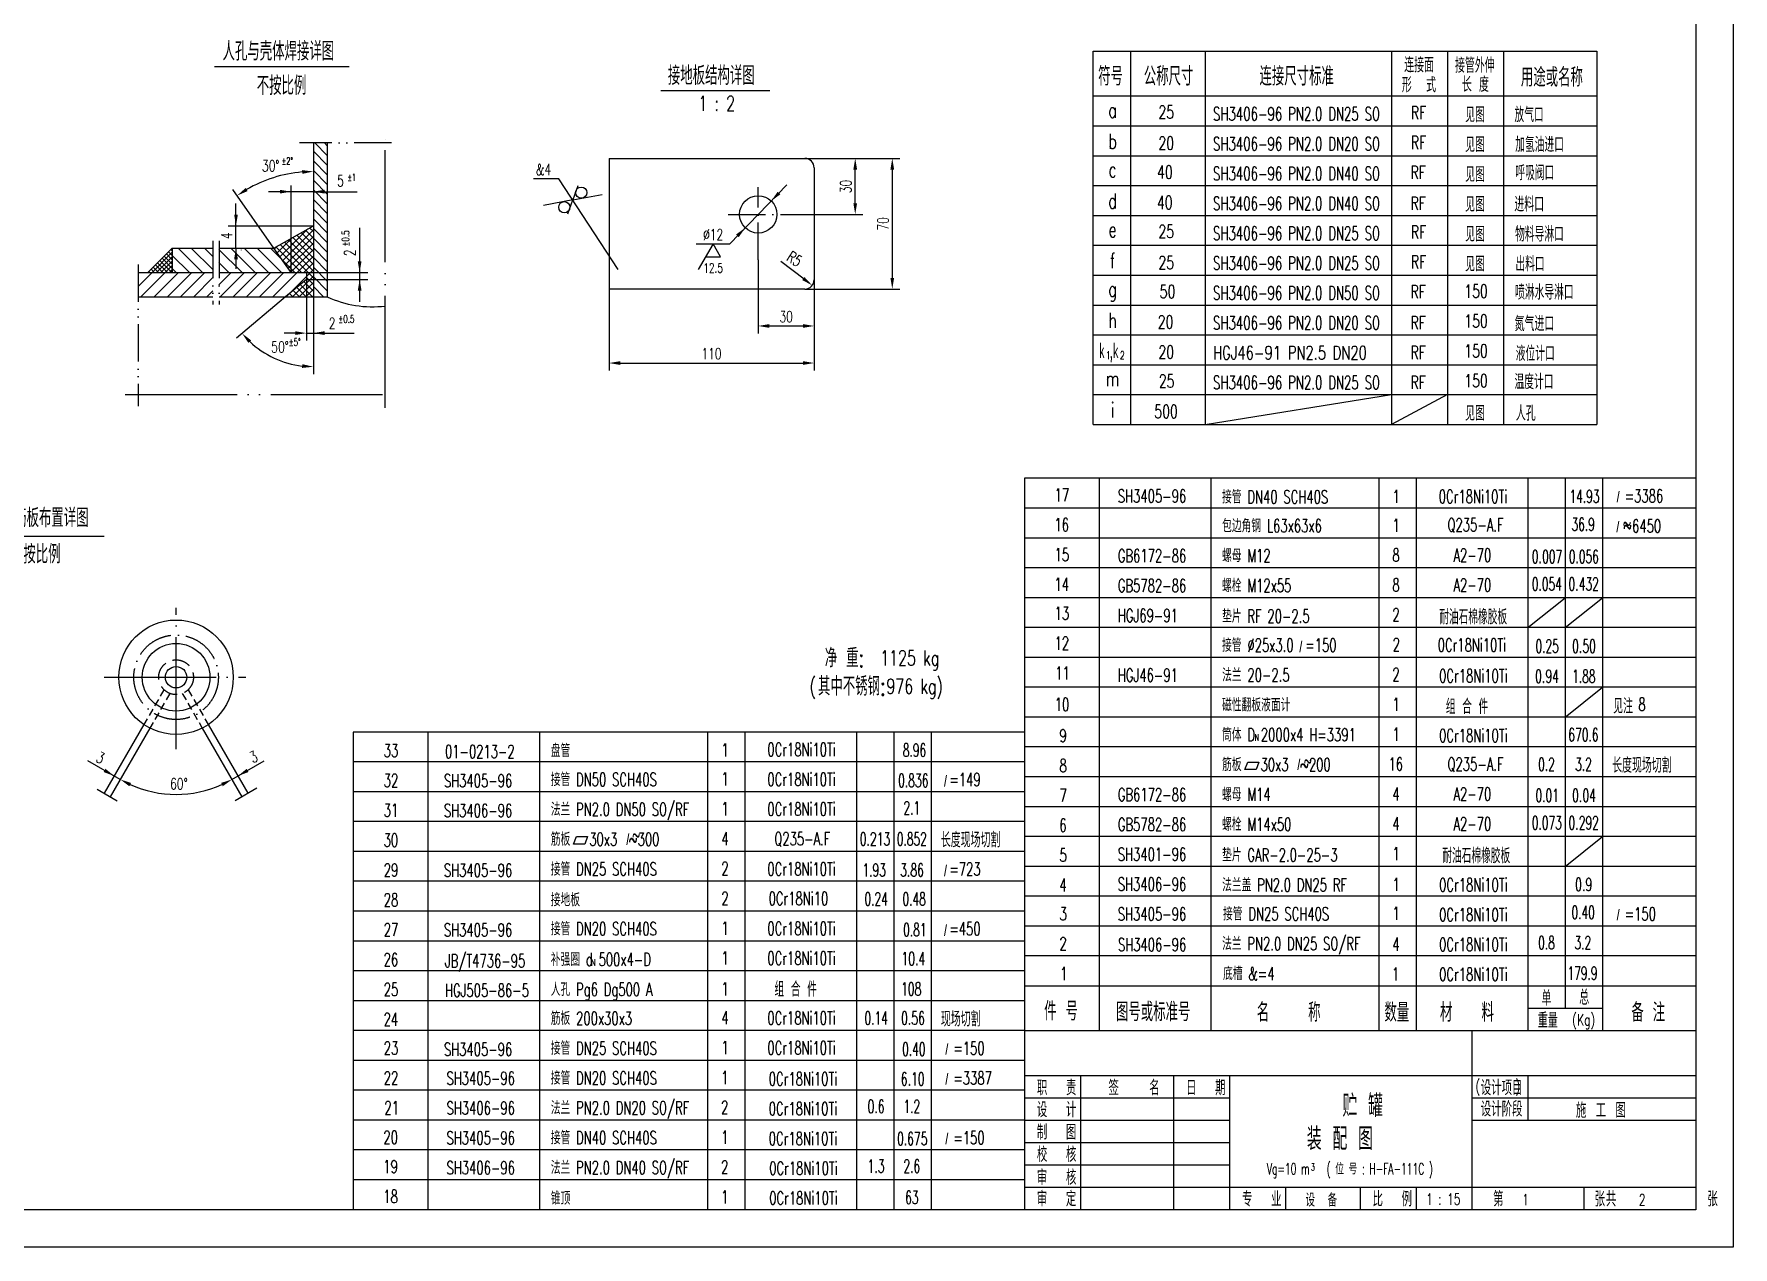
# Model space of a CAD drawing. Extents: x 5198 to 17798, y -4468 to 4442.
# Drawn here: x 10964 to 17798, y -4468 to 408 of the extents above; entities that cross this region are included whole.
import ezdxf
from ezdxf.enums import TextEntityAlignment as Align

# ---------------------------------------------------------------- set-up
doc = ezdxf.new("R2010")
doc.units = 0
doc.header["$LTSCALE"] = 15
doc.header["$MEASUREMENT"] = 0
for name, pattern in [('DASHDOT-M', [36, 30, -3, 0, -3]), ('DASHDOT-S', [14, 10, -2, 0, -2]), ('DIVIDE-M', [39, 30, -3, 0, -3, 0, -3]), ('DIVIDE-S', [16, 10, -2, 0, -2, 0, -2]), ('HIDDEN-M', [7, 5, -2]), ('HIDDEN-S', [3, 2, -1])]:
    doc.linetypes.add(name, pattern=pattern)
doc.layers.get('0').update_dxf_attribs({"linetype": 'CONTINUOUS'})
for name, color, linetype in [('CDR_DIM', 7, 'CONTINUOUS'), ('CDR_DWG1', 4, 'CONTINUOUS'), ('CDR_DWG3', 1, 'DASHDOT-M'), ('CDR_DWG4', 3, 'DIVIDE-M'), ('CDR_DWG5', 6, 'HIDDEN-M'), ('CDR_TEXT', 7, 'CONTINUOUS')]:
    doc.layers.add(name, color=color, linetype=linetype)
doc.styles.add('HZ', font='romans', dxfattribs={"width": 0.7, "height": 45, "bigfont": 'HZ'})
doc.styles.add('HZTXT', font='txt', dxfattribs={"width": 0.7, "height": 4, "bigfont": 'HZTXT'})
doc.styles.add('ITALICC', font='italicc')

# ---------------------------------------------------------------- blocks, each defined once
blk = doc.blocks.new('*X6')
at = {"color": 0}
for p, q in [((13676.4, -929.4), (13620.4, -873.4)), ((13676.4, -890.5), (13625.7, -839.8)), ((13676.4, -851.6), (13664.6, -839.8)), ((13676.4, -968.3), (13620.4, -912.3)), ((13676.4, -1007.2), (13620.4, -951.2)), ((13676.4, -1046.1), (13620.4, -990.1)), ((13676.4, -1085), (13620.4, -1029)), ((13676.4, -1123.9), (13620.4, -1067.9)), ((13676.4, -1162.8), (13620.4, -1106.8)), ((13676.4, -1201.7), (13620.4, -1145.7)), ((13676.4, -1240.6), (13620.4, -1184.6)), ((13676.4, -1279.4), (13620.4, -1223.4)), ((13676.4, -1318.3), (13620.4, -1262.3)), ((13676.4, -1357.2), (13620.4, -1301.2)), ((13676.4, -1396.1), (13620.4, -1340.1)), ((13676.4, -1435), (13620.4, -1379)), ((13661.5, -1459), (13620.4, -1417.9)), ((13622.6, -1459), (13620.4, -1456.8))]:
    blk.add_line(p, q, dxfattribs=at)
blk = doc.blocks.new('*X7')
at = {"color": 0}
for p, q in [((13121.6, -1361), (13052.9, -1292.4)), ((13174.6, -1361), (13076.6, -1263)), ((13216.3, -1349.7), (13129.6, -1263)), ((13216.3, -1296.6), (13182.7, -1263)), ((13333.7, -1361), (13240.8, -1268.1)), ((13386.7, -1361), (13288.7, -1263)), ((13439.8, -1361), (13341.8, -1263)), ((13492.8, -1361), (13394.8, -1263)), ((13494.9, -1310.1), (13447.8, -1263)), ((13068.5, -1361), (13052.9, -1345.4)), ((13280.7, -1361), (13240.8, -1321.2))]:
    blk.add_line(p, q, dxfattribs=at)
blk = doc.blocks.new('*X8')
at = {"color": 0}
for p, q in [((12916, -1417), (12972, -1361)), ((12916, -1363.9), (12918.9, -1361)), ((12927, -1459), (13025, -1361)), ((12980, -1459), (13078, -1361)), ((13033.1, -1459), (13131.1, -1361)), ((13086.1, -1459), (13184.1, -1361)), ((13240.8, -1410.3), (13290.2, -1361)), ((13245.2, -1459), (13343.2, -1361)), ((13298.2, -1459), (13396.2, -1361)), ((13351.3, -1459), (13449.3, -1361)), ((13404.3, -1459), (13502.3, -1361)), ((13457.3, -1459), (13555.3, -1361)), ((13139.1, -1459), (13216.3, -1381.8)), ((13192.2, -1459), (13216.3, -1434.9)), ((13517.5, -1451.9), (13592.4, -1377))]:
    blk.add_line(p, q, dxfattribs=at)
blk = doc.blocks.new('*X9')
at = {"color": 0}
for p, q in [((13475.2, -1282), (13536.5, -1220.8)), ((13486.2, -1297.6), (13597.7, -1186)), ((13497.1, -1313.2), (13620.4, -1189.9)), ((13508, -1328.8), (13620.4, -1216.4)), ((13620.4, -1329.5), (13520.6, -1229.7)), ((13620.4, -1303), (13537.6, -1220.1)), ((13620.4, -1276.5), (13554.5, -1210.5)), ((13620.4, -1250), (13571.4, -1201)), ((13620.4, -1223.4), (13588.3, -1191.4)), ((13620.4, -1196.9), (13605.3, -1181.8)), ((13464.3, -1266.4), (13475.2, -1255.5)), ((13572.4, -1361), (13469.9, -1258.5)), ((13620.4, -1382.5), (13486.8, -1248.9)), ((13620.4, -1356), (13503.7, -1239.3)), ((13518.9, -1344.4), (13620.4, -1242.9)), ((13529.8, -1360), (13620.4, -1269.4)), ((13555.3, -1361), (13620.4, -1295.9)), ((13545.8, -1361), (13494.9, -1310.1)), ((13581.8, -1361), (13620.4, -1322.4)), ((13592.4, -1377), (13620.4, -1349)), ((13536.9, -1459), (13620.4, -1375.5)), ((13564.3, -1459), (13539.1, -1433.8)), ((13590.8, -1459), (13553.5, -1421.7)), ((13563.4, -1459), (13620.4, -1402)), ((13617.3, -1459), (13567.9, -1409.6)), ((13620.4, -1435.6), (13582.3, -1397.5)), ((13589.9, -1459), (13620.4, -1428.5)), ((13620.4, -1409.1), (13592.4, -1381.1)), ((13511.3, -1459), (13510.2, -1458)), ((13510.4, -1459), (13517.5, -1451.9)), ((13537.8, -1459), (13524.6, -1445.9)), ((13616.4, -1459), (13620.4, -1455))]:
    blk.add_line(p, q, dxfattribs=at)
blk = doc.blocks.new('*X10')
at = {"color": 0}
for p, q in [((12972, -1361), (13052.9, -1280)), ((12989.6, -1361), (13052.9, -1297.7)), ((13052.9, -1327.7), (13020.6, -1295.4)), ((13052.9, -1310), (13029.4, -1286.5)), ((13052.9, -1292.4), (13038.3, -1277.7)), ((13052.9, -1274.7), (13047.1, -1268.8)), ((12962.5, -1361), (12958.7, -1357.2)), ((12980.2, -1361), (12967.5, -1348.4)), ((12997.8, -1361), (12976.4, -1339.6)), ((13015.5, -1361), (12985.2, -1330.7)), ((13033.2, -1361), (12994.1, -1321.9)), ((13050.9, -1361), (13002.9, -1313)), ((13007.3, -1361), (13052.9, -1315.4)), ((13052.9, -1345.4), (13011.7, -1304.2)), ((13025, -1361), (13052.9, -1333.1)), ((13042.7, -1361), (13052.9, -1350.7))]:
    blk.add_line(p, q, dxfattribs=at)

msp = doc.modelspace()

# ---------------------------------------------------------------- linework, layer by layer
for p, q in [((11690, 276.6), (12231.7, 276.6)), ((16649.5, -1041.7), (16424.5, -1161.7)), ((17647.9, -1378.2), (14947.9, -1378.2)), ((17647.9, -1498.2), (14947.9, -1498.2)), ((17647.9, -1618.2), (14947.9, -1618.2)), ((17647.9, -1738.2), (14947.9, -1738.2)), ((17647.9, -1858.2), (14947.9, -1858.2)), ((17647.9, -1978.2), (14947.9, -1978.2)), ((17647.9, -2098.2), (14947.9, -2098.2)), ((17647.9, -2218.2), (14947.9, -2218.2)), ((17647.9, -2338.2), (14947.9, -2338.2)), ((14947.9, -2398.2), (12247.9, -2398.2)), ((17647.9, -2458.2), (14947.9, -2458.2)), ((14947.9, -2518.2), (12247.9, -2518.2)), ((17647.9, -2578.2), (14947.9, -2578.2)), ((14947.9, -2638.2), (12247.9, -2638.2)), ((17647.9, -2698.2), (14947.9, -2698.2)), ((14947.9, -2758.2), (12247.9, -2758.2)), ((17647.9, -2818.2), (14947.9, -2818.2)), ((14947.9, -2878.2), (12247.9, -2878.2)), ((17647.9, -2938.2), (14947.9, -2938.2)), ((14947.9, -2998.2), (12247.9, -2998.2)), ((17647.9, -3058.2), (14947.9, -3058.2)), ((14947.9, -3118.2), (12247.9, -3118.2)), ((17647.9, -3178.2), (14947.9, -3178.2)), ((14947.9, -3238.2), (12247.9, -3238.2)), ((17647.9, -3298.2), (14947.9, -3298.2)), ((14947.9, -3358.2), (12247.9, -3358.2)), ((14947.9, -3478.2), (12247.9, -3478.2)), ((14947.9, -3598.2), (12247.9, -3598.2)), ((14947.9, -3718.2), (12247.9, -3718.2)), ((14947.9, -3838.2), (12247.9, -3838.2)), ((14947.9, -3868.2), (15772.9, -3868.2)), ((16747.9, -3868.2), (17647.9, -3868.2)), ((14947.9, -3958.2), (12247.9, -3958.2)), ((14947.9, -3958.2), (15772.9, -3958.2)), ((14947.9, -4078.2), (12247.9, -4078.2)), ((14947.9, -4048.2), (15772.9, -4048.2)), ((14947.9, -4138.2), (15772.9, -4138.2)), ((14947.9, -4198.2), (12247.9, -4198.2)), ((14947.9, -4228.2), (15772.9, -4228.2))]:
    msp.add_line(p, q)
at = {"color": 4, "linetype": 'Continuous'}
for p, q in [((15674.5, 338.3), (15674.5, -1161.7)), ((16424.5, 338.3), (16424.5, -1161.7)), ((16649.5, 338.3), (16649.5, -1161.7)), ((17249.5, 338.3), (17249.5, -1161.7)), ((11406.5, -2368), (11246.8, -2644.5)), ((11430.5, -2382.3), (11271.1, -2658.5)), ((11641.3, -2382.3), (11800.8, -2658.5)), ((11665.4, -2368), (11825, -2644.5)), ((14947.9, -3598.2), (17647.9, -3598.2))]:
    msp.add_line(p, q, dxfattribs=at)
at = {"color": 3, "linetype": 'DIVIDE-M'}
for p, q in [((12376.8, -1094.8), (12376.8, 5)), ((11331.1, -1041.7), (12402.1, -1041.7)), ((11218.2, -2628), (11299, -2674.6)), ((11860.6, -2623.9), (11772.9, -2674.6))]:
    msp.add_line(p, q, dxfattribs=at)
at = {"color": 7, "linetype": 'Continuous'}
for p, q in [((15224.5, 38.3), (17249.5, 38.3)), ((15224.5, -81.7), (17249.5, -81.7)), ((15224.5, -201.7), (17249.5, -201.7)), ((15224.5, -441.7), (17249.5, -441.7)), ((15224.5, -561.7), (17249.5, -561.7)), ((15224.5, -681.7), (17249.5, -681.7)), ((12060, -794.5), (12252.7, -794.5)), ((15224.5, -921.7), (17249.5, -921.7)), ((15224.5, -1041.7), (17249.5, -1041.7))]:
    msp.add_line(p, q, dxfattribs=at)
at = {"linetype": 'Continuous'}
for p, q in [((15224.5, -321.7), (17249.5, -321.7)), ((15224.5, -801.7), (17249.5, -801.7))]:
    msp.add_line(p, q, dxfattribs=at)
at = {"color": 3, "linetype": 'DIVIDE-S'}
for p, q in [((11683.9, -424.2), (11683.9, -679.3)), ((11708.5, -424.2), (11708.5, -679.3))]:
    msp.add_line(p, q, dxfattribs=at)
at = {"color": 0, "linetype": 'Continuous'}
msp.add_line((12088, -885.5), (12088.1, -885.6), dxfattribs=at)
at = {"color": 4}
for p, q in [((14947.9, -1378.2), (14947.9, -4318.2)), ((15247.9, -1378.2), (15247.9, -3598.2)), ((15697.9, -1378.2), (15697.9, -3598.2)), ((16372.9, -1378.2), (16372.9, -3598.2)), ((16522.9, -1378.2), (16522.9, -3598.2)), ((16972.9, -1378.2), (16972.9, -3598.2)), ((17122.9, -1378.2), (17122.9, -3508.2)), ((17272.9, -1378.2), (17272.9, -3598.2)), ((12247.9, -2398.2), (12247.9, -4318.2)), ((12547.9, -2398.2), (12547.9, -4318.2)), ((12997.9, -2398.2), (12997.9, -4318.2)), ((13672.9, -2398.2), (13672.9, -4318.2)), ((13822.9, -2398.2), (13822.9, -4318.2)), ((14272.9, -2398.2), (14272.9, -4318.2)), ((14422.9, -2398.2), (14422.9, -4318.2)), ((14572.9, -2398.2), (14572.9, -4318.2)), ((14947.9, -3418.2), (17647.9, -3418.2))]:
    msp.add_line(p, q, dxfattribs=at)
at = {"color": 1, "linetype": 'DASHDOT-M'}
for p, q in [((11535.9, -2466.6), (11535.9, -1898.8)), ((11246.6, -2177.9), (11816.4, -2177.9))]:
    msp.add_line(p, q, dxfattribs=at)
msp.add_lwpolyline([(5197.9, -4468.2), (5197.9, 4441.8), (17797.9, 4441.8), (17797.9, -4468.2)], close=True)
at = {"color": 4}
msp.add_lwpolyline([(5572.9, -4318.2), (5572.9, 4291.8), (17647.9, 4291.8), (17647.9, -4318.2)], close=True, dxfattribs=at)
at = {"layer": 'CDR_DIM'}
for p, q in [((13486.2, 181), (13924.6, 181)), ((14064.7, -92.4), (14446.4, -92.4)), ((11998.2, -550.7), (11998.2, -200.9)), ((13075.9, -174.2), (12973.1, -174.2)), ((13313.5, -538.8), (13075.9, -174.2)), ((13992.2, -199.1), (13762.5, -435.5)), ((14267.4, -272.4), (14267.4, -137.4)), ((14416.4, -137.4), (14416.4, -572.4)), ((11929.6, -452.7), (11764.6, -217)), ((11776.8, -452.7), (11776.8, -272.9)), ((12088, -226), (11908.2, -226)), ((12088, -226), (12263.7, -226)), ((14056.3, -317.4), (14297.4, -317.4)), ((11745.4, -362.9), (12088, -362.9)), ((12274.2, -372), (12274.2, -550.7)), ((11776.8, -452.7), (11776.8, -535.6)), ((11798.6, -460.7), (11798.6, -459.3)), ((13627.5, -435.5), (13762.5, -435.5)), ((13877.2, -499.8), (13877.2, -795.9)), ((14062, -577.8), (13968.3, -506.4)), ((12060, -550.7), (12307.1, -550.7)), ((12060, -578.7), (12060, -824.5)), ((12060, -578.7), (12307.1, -578.7)), ((12274.2, -550.7), (12274.2, -668.7)), ((14102.2, -579.9), (14102.2, -944.9)), ((11976.6, -648.7), (11778.2, -815.2)), ((12088, -648.7), (12088, -824.5)), ((13277.2, -617.4), (13277.2, -944.9)), ((14064.7, -617.4), (14446.4, -617.4)), ((12015, -794.5), (11970, -794.5)), ((13922.2, -765.9), (14057.2, -765.9)), ((12088, -824.5), (12088, -959.7)), ((13322.2, -914.9), (14057.2, -914.9)), ((15674.5, -1161.7), (16424.5, -1041.7)), ((10751.6, -1611.3), (11246.1, -1611.3)), ((16972.9, -1978.2), (17122.9, -1858.2)), ((17122.9, -1978.2), (17272.9, -1858.2)), ((17122.9, -2338.2), (17272.9, -2218.2)), ((11311.3, -2588.8), (11181.4, -2513.8)), ((11760.5, -2588.8), (11890.4, -2513.8)), ((17122.9, -2938.2), (17272.9, -2818.2))]:
    msp.add_line(p, q, dxfattribs=at)
for centre, radius, start, end in [((12088, -679), 534, 94.83002, 120.16998), ((12088, -555.2), 374.5, 226.8888, 263.1112), ((11535.9, -2199.8), 449.2, 245.74221, 294.25779)]:
    msp.add_arc(centre, radius, start, end, dxfattribs=at)
for points in [[(14259.9, -137.4), (14274.9, -137.4), (14267.4, -92.4)], [(14408.9, -137.4), (14423.9, -137.4), (14416.4, -92.4)], [(12042.8, -139.4), (12043.4, -154.4), (12088, -145)], [(11823.7, -223.7), (11815.6, -211), (11781.8, -241.6)], [(11953.2, -218.5), (11953.2, -233.5), (11998.2, -226)], [(12133, -218.5), (12133, -233.5), (12088, -226)], [(13966.2, -236.6), (13955.5, -226.1), (13929.5, -263.6)], [(14259.9, -272.4), (14274.9, -272.4), (14267.4, -317.4)], [(11769.3, -317.9), (11784.3, -317.9), (11776.8, -362.9)], [(13799, -408.7), (13788.2, -398.2), (13825, -371.2)], [(11769.3, -497.7), (11784.3, -497.7), (11776.8, -452.7)], [(12266.7, -505.7), (12281.7, -505.7), (12274.2, -550.7)], [(12266.7, -623.7), (12281.7, -623.7), (12274.2, -578.7)], [(14063.3, -569.4), (14054.2, -581.3), (14094.5, -602.6)], [(14408.9, -572.4), (14423.9, -572.4), (14416.4, -617.4)], [(11826.7, -833.8), (11837.5, -823.4), (11801.2, -795.9)], [(12015, -787), (12015, -802), (12060, -794.5)], [(12133, -787), (12133, -802), (12088, -794.5)], [(13922.2, -758.4), (13922.2, -773.4), (13877.2, -765.9)], [(14057.2, -758.4), (14057.2, -773.4), (14102.2, -765.9)], [(12043.6, -919.5), (12042.7, -934.5), (12088, -929.7)], [(13322.2, -907.4), (13322.2, -922.4), (13277.2, -914.9)], [(14057.2, -907.4), (14057.2, -922.4), (14102.2, -914.9)], [(11287.1, -2574.8), (11251.8, -2545.8), (11244.3, -2558.8)], [(11347.9, -2616), (11354.8, -2602.7), (11311.3, -2588.8)], [(11717, -2602.7), (11723.9, -2616), (11760.5, -2588.8)], [(11784.8, -2574.8), (11820, -2545.8), (11827.5, -2558.8)]]:
    msp.add_solid(points, dxfattribs=at)
at = {"layer": 'CDR_DWG1'}
for p, q in [((15224.5, 338.3), (17249.5, 338.3)), ((15224.5, -1161.7), (15224.5, 338.3)), ((15374.5, 338.3), (15374.5, -1161.7)), ((16874.5, 338.3), (16874.5, -1161.7)), ((17249.5, 158.3), (15224.5, 158.3)), ((12088, -29.5), (12088, -648.7)), ((12144, -29.5), (12144, -648.7)), ((13277.2, -92.4), (14064.7, -92.4)), ((13277.2, -92.4), (13277.2, -617.4)), ((14102.2, -129.9), (14102.2, -579.9)), ((13151.3, -202.5), (13131.1, -259)), ((13131.1, -259), (13013.3, -282)), ((13111.6, -315.7), (13131.1, -259)), ((13131.1, -259), (13249.2, -237.4)), ((11929.6, -452.7), (12088, -362.9)), ((11520.6, -452.7), (11422.6, -550.7)), ((11520.6, -452.7), (11520.6, -550.7)), ((11520.6, -452.7), (11683.9, -452.7)), ((11708.5, -452.7), (11929.6, -452.7)), ((11998.2, -550.7), (11929.6, -452.7)), ((13695.8, -435.5), (13635.8, -539.4)), ((13725.8, -487.4), (13695.8, -435.5)), ((13665.8, -487.4), (13725.8, -487.4)), ((11383.6, -550.7), (11683.9, -550.7)), ((11708.5, -550.7), (12060, -550.7)), ((12060, -578.7), (11976.6, -648.7)), ((12060, -550.7), (12060, -578.7)), ((11383.6, -648.7), (11683.9, -648.7)), ((11708.5, -648.7), (12144, -648.7)), ((14064.7, -617.4), (13277.2, -617.4)), ((15224.5, -1161.7), (17249.5, -1161.7)), ((15834.4, -2549.1), (15845.8, -2518.6)), ((15845.8, -2518.6), (15890.8, -2518.6)), ((15890.8, -2518.6), (15879.4, -2549.1)), ((15879.4, -2549.1), (15834.4, -2549.1)), ((13134.4, -2849.1), (13145.8, -2818.6)), ((13179.4, -2849.1), (13134.4, -2849.1)), ((13145.8, -2818.6), (13190.8, -2818.6)), ((13190.8, -2818.6), (13179.4, -2849.1)), ((16972.9, -3508.2), (17272.9, -3508.2))]:
    msp.add_line(p, q, dxfattribs=at)
for points in [[(16747.9, -3598.2), (16747.9, -4318.2)], [(14947.9, -3778.2), (17647.9, -3778.2)], [(15172.9, -3778.2), (15172.9, -4318.2)], [(15547.9, -3778.2), (15547.9, -4318.2)], [(15772.9, -3778.2), (15772.9, -4318.2)], [(16972.9, -3778.2), (16972.9, -3958.2)], [(16747.9, -3958.2), (17647.9, -3958.2)], [(15772.9, -4228.2), (17647.9, -4228.2)], [(15997.9, -4228.2), (15997.9, -4318.2)], [(16297.9, -4228.2), (16297.9, -4318.2)], [(16522.9, -4228.2), (16522.9, -4318.2)], [(17197.9, -4228.2), (17197.9, -4318.2)]]:
    msp.add_lwpolyline(points, dxfattribs=at)
for centre, radius in [((13097.2, -288.5), 22.5), ((13165.4, -229.8), 22.5), ((13877.2, -317.4), 75), ((11535.9, -2177.9), 230), ((11535.9, -2177.9), 136), ((11535.9, -2177.9), 43.1)]:
    msp.add_circle(centre, radius, dxfattribs=at)
for centre, radius, start, end in [((14064.7, -129.9), 37.5, 0, 90), ((14064.7, -579.9), 37.5, 270, 0), ((12326.1, -253.9), 434.8, 245.24489, 276.69485)]:
    msp.add_arc(centre, radius, start, end, dxfattribs=at)
at = {"layer": 'CDR_DWG3', "linetype": 'DASHDOT-S'}
for p, q in [((13877.2, -499.8), (13877.2, -207.6)), ((13756.3, -317.4), (14056.3, -317.4))]:
    msp.add_line(p, q, dxfattribs=at)
msp.add_circle((11535.9, -2177.9), 170, dxfattribs=at)
at = {"layer": 'CDR_DWG4', "linetype": 'DIVIDE-S'}
for p, q in [((12402.1, -29.5), (12032.2, -29.5)), ((11383.6, -518.7), (11383.6, -1088.6))]:
    msp.add_line(p, q, dxfattribs=at)
at = {"layer": 'CDR_DWG5', "linetype": 'HIDDEN-S'}
for p, q in [((11487.2, -2228.1), (11406.5, -2368)), ((11510.9, -2243.2), (11430.5, -2382.3)), ((11561, -2243.2), (11641.3, -2382.3)), ((11584.6, -2228.1), (11665.4, -2368))]:
    msp.add_line(p, q, dxfattribs=at)
at = {"layer": 'CDR_DWG5', "linetype": 'HIDDEN-M'}
msp.add_circle((11535.9, -2177.9), 69.9, dxfattribs=at)

# ---------------------------------------------------------------- block references
for name in ['*X6', '*X9', '*X7', '*X8']:
    msp.add_blockref(name, (-1532.4, 810.3))
at = {"layer": 'CDR_DIM'}
msp.add_blockref('*X10', (-1532.4, 810.3), dxfattribs=at)

# ---------------------------------------------------------------- texts
at = {"color": 7, "linetype": 'Continuous', "style": 'HZ', "width": 0.7}
for s, height, p in [('人孔与壳体焊接详图', 75, (11722.8, 301)), ('连接面', 60, (16475.4, 253.5)), ('接管外伸', 60, (16679.7, 251.7)), ('不按比例', 75, (11860.3, 162.9)), ('形  式', 60, (16466, 173.4)), ('长 度', 60, (16707.5, 175.1)), ('30%%D', 45, (11881.3, -144.7)), ('%%P2%%D', 28, (11960.6, -116.3)), ('%%P1', 28, (12224.9, -181.8)), ('2', 45, (12149.7, -777.6)), ('%%p0.5', 30, (12188.3, -752.8)), ('%%P5%%D', 30, (11988.7, -845.5)), ('50%%D', 45, (11918.8, -872.8))]:
    msp.add_text(s, height=height, dxfattribs=at).set_placement(p)
for s, p in [('符号', (15294.4, 200.6)), ('公称尺寸', (15527.8, 200.6)), ('连接尺寸标准', (16042.9, 200.6)), ('用途或名称', (17069.4, 196.3))]:
    msp.add_text(s, height=75, dxfattribs=at).set_placement(p, align=Align.CENTER)
for s, height, p in [('%%p0.5', 30, (12232.3, -446.6)), ('2', 45, (12257.1, -485.1))]:
    msp.add_text(s, height=height, rotation=90, dxfattribs=at).set_placement(p)
at = {"width": 0.7}
for s, height, style, p in [('见注', 60, 'HZ', (17315.7, -2323.5)), ('长度现场切割', 60, 'HZ', (17311.7, -2561.8)), ('长度现场切割', 60, 'HZ', (14611.7, -2861.8)), ('件 号', 75, 'HZ', (15027.4, -3557.7)), ('名    称', 75, 'HZ', (15882.6, -3562.7)), ('数量', 75, 'HZ', (16395.8, -3562.7)), ('材   料', 75, 'HZ', (16619.3, -3562.7)), ('备 注', 75, 'HZ', (17389, -3562.7)), ('现场切割', 60, 'HZ', (14611.7, -3581.8)), ('职  责', 60, 'HZTXT', (14997.9, -3858.1)), ('签   名', 60, 'HZTXT', (15285.8, -3858.1)), ('日  期', 60, 'HZTXT', (15597.9, -3858.1)), ('设计项目', 60, 'HZTXT', (16783.1, -3858.1)), ('设  计', 60, 'HZTXT', (14997.9, -3946.4)), ('设计阶段', 60, 'HZTXT', (16783.1, -3943.6)), ('施 工 图', 60, 'HZTXT', (17165.9, -3948.7)), ('制  图', 60, 'HZTXT', (14997.9, -4036.4)), ('校  核', 60, 'HZTXT', (14997.9, -4126.4)), ('审  核', 60, 'HZTXT', (14997.9, -4218.6)), ('审  定', 60, 'HZTXT', (14997.9, -4304.6)), ('专  业', 60, 'HZTXT', (15822.9, -4305.3)), ('比  例', 60, 'HZTXT', (16347.9, -4305.3)), ('1 : 15', 45, 'HZ', (16564, -4298.4)), ('第         张', 60, 'HZTXT', (16832.9, -4305.3)), ('共         张', 60, 'HZTXT', (17286.5, -4305.3))]:
    msp.add_text(s, height=height, dxfattribs=dict(at, style=style)).set_placement(p)
at = {"style": 'HZ', "width": 0.7}
for rotation, p in [(336.25765, (11210.5, -2516.6)), (23.74235, (11844.5, -2524))]:
    msp.add_text('3', height=45, rotation=rotation, dxfattribs=at).set_placement(p)
at = {"linetype": 'Continuous', "style": 'HZ', "width": 0.7}
msp.add_text('设  备', height=52.5, dxfattribs=at).set_placement((16078.1, -4305.7))
at = {"layer": 'CDR_DIM', "width": 0.7}
for s, height, style, p in [('接地板结构详图', 75, 'HZ', (13513.8, 203.3)), ('1 : 2', 60, 'HZ', (13636.4, 98.6)), ('%%C12', 45, 'HZ', (13655.7, -421.3)), ('l', 45, 'ITALICC', (17326, -1474.5)), ('接管筋板布置详图', 75, 'HZ', (10784.8, -1574.6)), ('l', 45, 'ITALICC', (17325.3, -1595.2)), ('~', 45, 'HZ', (17355.2, -1580.7)), ('不按比例', 75, 'HZ', (10871.9, -1720.8)), ('l', 45, 'ITALICC', (16050.2, -2076.9)), ('净 重:', 75, 'HZ', (14145, -2137.8)), ('1125 kg', 60, 'HZ', (14367.4, -2130.3)), ('(         976 kg)', 60, 'HZ', (14083.4, -2244.1)), ('其中不锈钢:', 75, 'HZ', (14117.6, -2251.5)), ('l', 45, 'ITALICC', (16041.7, -2550.5)), ('~', 45, 'HZ', (16071.6, -2536)), ('l', 45, 'ITALICC', (14621, -2616.9)), ('l', 45, 'ITALICC', (13343, -2851)), ('~', 45, 'HZ', (13370.7, -2833.1)), ('l', 45, 'ITALICC', (14621, -2976.9)), ('l', 45, 'ITALICC', (17326, -3154.5)), ('l', 45, 'ITALICC', (14621, -3216.9)), ('图号或标准号', 75, 'HZ', (15316.2, -3560.5)), ('单', 60, 'HZ', (17027.3, -3498.1)), ('总', 60, 'HZ', (17179.4, -3494.8)), ('重量', 60, 'HZ', (17013, -3586.9)), ('(Kg)', 45, 'HZ', (17151.5, -3577.4)), ('l', 45, 'ITALICC', (14626, -3694.5)), ('l', 45, 'ITALICC', (14626, -3814.5)), ('(      )', 45, 'HZ', (16761.7, -3844.5)), ('l', 45, 'ITALICC', (14626, -4054.5)), ('3', 27, 'HZ', (16100, -4160.1))]:
    msp.add_text(s, height=height, dxfattribs=dict(at, style=style)).set_placement(p)
at = {"layer": 'CDR_DIM', "style": 'HZ'}
for s, width, p, p2 in [('SH3406-96 PN2.0 DN25 SO', 0.640819, (15706.5, 59.6), (16378.4, 59.6)), ('SH3406-96 PN2.0 DN20 SO', 0.640819, (15706.5, -60.4), (16378.4, -60.4)), ('SH3406-96 PN2.0 DN40 SO', 0.640819, (15706.5, -180.4), (16378.4, -180.4)), ('SH3406-96 PN2.0 DN40 SO', 0.640819, (15706.5, -300.4), (16378.4, -300.4)), ('SH3406-96 PN2.0 DN25 SO', 0.640819, (15706.5, -420.4), (16378.4, -420.4)), ('SH3406-96 PN2.0 DN25 SO', 0.640819, (15706.5, -540.4), (16378.4, -540.4)), ('SH3406-96 PN2.0 DN50 SO', 0.640819, (15706.5, -660.4), (16378.4, -660.4)), ('SH3406-96 PN2.0 DN20 SO', 0.640819, (15706.5, -780.4), (16378.4, -780.4)), ('HGJ46-91 PN2.5 DN20  ', 0.702639, (15706.5, -900.4), (16378.4, -900.4)), ('SH3406-96 PN2.0 DN25 SO', 0.640819, (15706.5, -1020.4), (16378.4, -1020.4))]:
    msp.add_text(s, height=54, dxfattribs=dict(at, width=width)).set_placement(p, p2, align=Align.FIT)
at = {"layer": 'CDR_DIM', "style": 'HZ', "width": 0.7}
msp.add_text('&4', height=45, dxfattribs=at).set_placement((13044.6, -136.7), align=Align.MIDDLE_RIGHT)
for s, p in [('5', (12197.5, -182.4)), ('30', (13989.7, -728.4)), ('110', (13689.7, -877.4)), ('60%%D', (11547.3, -2606))]:
    msp.add_text(s, height=45, dxfattribs=at).set_placement(p, align=Align.MIDDLE_CENTER)
for s, p in [('30', (14229.9, -204.9)), ('70', (14378.9, -354.9))]:
    msp.add_text(s, height=45, rotation=90, dxfattribs=at).set_placement(p, align=Align.MIDDLE_CENTER)
msp.add_text('4', height=45, rotation=90, dxfattribs=at).set_placement((11739.3, -403.1), align=Align.MIDDLE)
msp.add_text('R5', height=45, rotation=326.78149, dxfattribs=at).set_placement((13987.9, -499.6))
msp.add_text('12.5', height=37.5, dxfattribs=at).set_placement((13695.8, -551.8), align=Align.CENTER)
at = {"layer": 'CDR_TEXT', "style": 'HZ'}
for s, width, p in [('a', 0.7, (15302.4, 71.3)), ('见图', 0.7, (16760.2, 53.3)), ('放气口', 0.6875, (16977.6, 53.3)), ('b', 0.7, (15302.4, -53.4)), ('见图', 0.7, (16760.2, -66.7)), ('加氢油进口', 0.6875, (17019.9, -66.7)), ('c', 0.7, (15302.4, -167.7)), ('见图', 0.7, (16760.2, -186.7)), ('呼吸阀口', 0.6875, (17000.8, -180.1)), ('d', 0.7, (15302.4, -293.4)), ('见图', 0.7, (16760.2, -306.7)), ('进料口', 0.7, (16978.3, -306.7)), ('e', 0.7, (15302.4, -408.7)), ('见图', 0.7, (16760.2, -426.7)), ('物料导淋口', 0.6875, (17019.4, -426.7)), ('f', 0.7, (15302.4, -533.4)), ('见图', 0.7, (16760.2, -546.7)), ('出料口', 0.6875, (16981.5, -546.7)), ('g', 0.7, (15302.4, -647.7)), ('喷淋水导淋口', 0.6875, (17039.1, -660.1)), ('h', 0.7, (15302.4, -773.4)), ('氮气进口', 0.7, (16999.3, -786.7)), ('液位计口', 0.6875, (17002.5, -906.7)), ('温度计口', 0.6875, (16997.3, -1020.1)), ('m', 0.7, (15302.4, -1007.7)), ('i', 0.7, (15302.4, -1133.4)), ('见图', 0.7, (16760.2, -1146.7)), ('人孔', 0.7, (16964.4, -1146.7))]:
    msp.add_text(s, height=60, dxfattribs=dict(at, width=width)).set_placement(p, align=Align.CENTER)
for s, height, width, p in [('25', 52.5, 0.7, (15487, 67.8)), ('RF', 52.5, 0.7, (16502.5, 65.5)), ('20', 52.5, 0.7, (15487, -57.1)), ('RF', 52.5, 0.7, (16502.5, -54.5)), ('40', 52.5, 0.7, (15481.5, -173.7)), ('RF', 52.5, 0.7, (16500.6, -174.5)), ('40', 52.5, 0.7, (15480.8, -295.9)), ('RF', 52.5, 0.7, (16500.6, -298.8)), ('25', 52.5, 0.7, (15487, -412.2)), ('RF', 52.5, 0.7, (16502.5, -414.5)), ('25', 52.5, 0.7, (15487, -537.1)), ('RF', 52.5, 0.7, (16502.5, -534.5)), ('50', 52.5, 0.7, (15492, -653.7)), ('RF', 52.5, 0.7, (16500.6, -654.5)), ('150', 52.5, 0.7, (16717, -652.2)), ('20', 52.5, 0.7, (15484.3, -775.9)), ('RF', 52.5, 0.7, (16500.6, -778.8)), ('150', 52.5, 0.7, (16717, -772.2)), ('k ,k', 60, 0.5, (15248.6, -893.4)), ('1', 31.5, 0.7, (15275.9, -899.1)), ('2', 31.5, 0.7, (15332.1, -899.1)), ('20', 52.5, 0.7, (15487, -897.1)), ('RF', 52.5, 0.7, (16500.6, -898.8)), ('150', 52.5, 0.7, (16717, -892.2)), ('25', 52.5, 0.7, (15488.5, -1013.7)), ('RF', 52.5, 0.7, (16500.6, -1018.8)), ('150', 52.5, 0.7, (16717, -1012.2)), ('500', 52.5, 0.7, (15470.4, -1135.9)), ('17', 52.5, 0.65, (15069.3, -1471.2)), ('SH3405-96', 52.5, 0.65, (15323.6, -1475.9)), ('接管 DN40 SCH40S', 52.5, 0.65, (15742.9, -1479.1)), ('1', 52.5, 0.65, (16428.1, -1477.1)), ('0Cr18Ni10Ti', 52.5, 0.65, (16614.6, -1477.7)), ('14.93', 52.5, 0.6, (17139.5, -1477)), ('=3386', 52.5, 0.65, (17362.1, -1475.3)), ('16', 52.5, 0.65, (15068.5, -1591.2)), ('包边角钢 L63x63x6', 52.5, 0.65, (15742.9, -1595.3)), ('1', 52.5, 0.65, (16428.1, -1593)), ('Q235-A.F', 52.5, 0.65, (16649.7, -1591.6)), ('36.9', 52.5, 0.6, (17148.3, -1589.5)), ('~6450', 52.5, 0.65, (17356.7, -1596.2)), ('15', 52.5, 0.65, (15069.3, -1711.2)), ('GB6172-86', 52.5, 0.65, (15323.6, -1715.9)), ('螺母 M12', 52.5, 0.65, (15742.9, -1715.3)), ('8', 52.5, 0.65, (16428.1, -1713)), ('A2-70', 52.5, 0.65, (16673.3, -1713.5)), ('0.007', 52.5, 0.6, (16989.1, -1719.1)), ('0.056', 52.5, 0.6, (17137.3, -1719.1)), ('14', 52.5, 0.65, (15068.5, -1831.2)), ('GB5782-86', 52.5, 0.65, (15323.6, -1835.9)), ('螺栓 M12x55', 52.5, 0.65, (15742.9, -1835.3)), ('8', 52.5, 0.65, (16428.1, -1833)), ('A2-70', 52.5, 0.65, (16673.3, -1833.5)), ('0.054', 52.5, 0.6, (16988.5, -1829.5)), ('0.432', 52.5, 0.6, (17136.6, -1829.5)), ('13', 52.5, 0.65, (15069.3, -1947.1)), ('HGJ69-91', 52.5, 0.65, (15323.6, -1955.9)), ('垫片 RF 20-2.5', 52.5, 0.65, (15742.9, -1958.6)), ('2', 52.5, 0.65, (16428.1, -1953)), ('耐油石棉橡胶板', 60, 0.65, (16616.3, -1965.4)), ('12', 52.5, 0.65, (15069.3, -2067.1)), ('接管 %%c25x3.0  =150', 52.5, 0.65, (15742.9, -2075.3)), ('2', 52.5, 0.65, (16429.1, -2073)), ('0Cr18Ni10Ti', 52.5, 0.65, (16610.1, -2074.2)), ('0.25', 52.5, 0.6, (17003.1, -2079.1)), ('0.50', 52.5, 0.6, (17151.3, -2079.1)), ('11', 52.5, 0.65, (15071.7, -2187.1)), ('HGJ46-91', 52.5, 0.65, (15323.6, -2195.9)), ('法兰 20-2.5', 52.5, 0.65, (15742.9, -2195.3)), ('2', 52.5, 0.65, (16428.1, -2193)), ('0Cr18Ni10Ti', 52.5, 0.65, (16616, -2198.5)), ('0.94', 52.5, 0.6, (17002.5, -2200)), ('1.88', 52.5, 0.6, (17150.6, -2200)), ('10', 52.5, 0.65, (15069.7, -2313.5)), ('磁性翻板液面计', 52.5, 0.65, (15742.9, -2315.3)), ('1', 52.5, 0.65, (16428.1, -2313)), ('组 合 件', 60, 0.65, (16642.9, -2326)), ('8', 52.5, 0.65, (17417.3, -2313)), ('9', 52.5, 0.65, (15089.1, -2439.1)), ('筒体 D 2000x4 H=3391', 52.5, 0.65, (15742.9, -2435.3)), ('1', 52.5, 0.65, (16428.1, -2433)), ('0Cr18Ni10Ti', 52.5, 0.65, (16616, -2438.5)), ('670.6', 52.5, 0.6, (17135.4, -2435.3)), ('33', 52.5, 0.65, (12371.3, -2499.1)), ('01-0213-2', 52.5, 0.65, (12617.1, -2502.8)), ('盘管', 52.5, 0.65, (13042.9, -2499.1)), ('1', 52.5, 0.65, (13729.1, -2497.1)), ('0Cr18Ni10Ti', 52.5, 0.65, (13913.9, -2494.7)), ('8.96', 52.5, 0.6, (14458.5, -2497)), ('N', 27, 0.7, (15873.5, -2434)), ('8', 52.5, 0.65, (15089.1, -2559.1)), ('筋板   30x3  ~200', 52.5, 0.65, (15742.9, -2555.3)), ('16', 52.5, 0.65, (16412.3, -2553)), ('Q235-A.F', 52.5, 0.65, (16649.7, -2553.5)), ('0.2', 52.5, 0.6, (17014.2, -2554.4)), ('3.2', 52.5, 0.6, (17162.3, -2554.4)), ('32', 52.5, 0.65, (12371.3, -2619.1)), ('SH3405-96', 52.5, 0.65, (12613, -2620)), ('接管 DN50 SCH40S', 52.5, 0.65, (13042.9, -2615.3)), ('1', 52.5, 0.65, (13729.1, -2613)), ('0Cr18Ni10Ti', 52.5, 0.65, (13913.9, -2614.7)), ('0.836', 52.5, 0.6, (14440.2, -2619.1)), ('   =149', 52.5, 0.65, (14569.6, -2615.3)), ('7', 52.5, 0.65, (15089.1, -2679.1)), ('GB6172-86', 52.5, 0.65, (15323.6, -2675.9)), ('螺母 M14', 52.5, 0.65, (15742.9, -2675.3)), ('4', 52.5, 0.65, (16428.1, -2673)), ('A2-70', 52.5, 0.65, (16673.3, -2673.5)), ('0.01', 52.5, 0.6, (17003.1, -2679.1)), ('0.04', 52.5, 0.6, (17151.3, -2679.1)), ('31', 52.5, 0.65, (12371.3, -2739.1)), ('SH3406-96', 52.5, 0.65, (12613, -2740)), ('法兰 PN2.0 DN50 SO/RF', 52.5, 0.65, (13042.9, -2735.3)), ('1', 52.5, 0.65, (13729.1, -2733)), ('0Cr18Ni10Ti', 52.5, 0.65, (13913.9, -2734.2)), ('2.1', 52.5, 0.6, (14461.3, -2729.5)), ('筋板   30x3  ~300', 52.5, 0.65, (13042.9, -2855.3)), ('4', 52.5, 0.65, (13729.1, -2853)), ('Q235-A.F', 52.5, 0.65, (13942, -2853.5)), ('6', 52.5, 0.65, (15088.3, -2799.1)), ('GB5782-86', 52.5, 0.65, (15323.6, -2795.9)), ('螺栓 M14x50', 52.5, 0.65, (15742.9, -2795.3)), ('4', 52.5, 0.65, (16428.1, -2793)), ('A2-70', 52.5, 0.65, (16673.3, -2793.5)), ('0.073', 52.5, 0.6, (16988.5, -2789.5)), ('0.292', 52.5, 0.6, (17136.6, -2789.5)), ('30', 52.5, 0.65, (12370.5, -2859.1)), ('0.213', 52.5, 0.6, (14286.2, -2854.4)), ('0.852', 52.5, 0.6, (14434.3, -2854.4)), ('5', 52.5, 0.65, (15089.1, -2919.1)), ('SH3401-96', 52.5, 0.65, (15323.6, -2915.9)), ('垫片 GAR-2.0-25-3', 52.5, 0.65, (15742.9, -2918.6)), ('1', 52.5, 0.65, (16428.1, -2913)), ('耐油石棉橡胶板', 60, 0.65, (16628.7, -2925.4)), ('29', 52.5, 0.65, (12371.3, -2979.1)), ('SH3405-96', 52.5, 0.65, (12613, -2980)), ('接管 DN25 SCH40S', 52.5, 0.65, (13042.9, -2975.3)), ('2', 52.5, 0.65, (13729.1, -2973)), ('0Cr18Ni10Ti', 52.5, 0.65, (13913.9, -2974.8)), ('1.93', 52.5, 0.6, (14296.4, -2979.1)), ('3.86', 52.5, 0.6, (14448.5, -2979.1)), ('   =723', 52.5, 0.65, (14569.6, -2975.3)), ('4', 52.5, 0.65, (15088.3, -3039.1)), ('SH3406-96', 52.5, 0.65, (15323.6, -3035.9)), ('法兰盖 PN2.0 DN25 RF', 52.5, 0.65, (15742.9, -3039.1)), ('1', 52.5, 0.65, (16428.1, -3037.1)), ('0Cr18Ni10Ti', 52.5, 0.65, (16616, -3038.5)), ('0.9', 52.5, 0.6, (17163.5, -3037)), ('28', 52.5, 0.65, (12371.3, -3099.1)), ('接地板', 52.5, 0.65, (13042.9, -3098.6)), ('2', 52.5, 0.65, (13729.1, -3093)), ('0Cr18Ni10', 52.5, 0.65, (13918.9, -3093.5)), ('0.24', 52.5, 0.6, (14304.2, -3095.3)), ('0.48', 52.5, 0.6, (14457.2, -3095.3)), ('3', 52.5, 0.65, (15089.1, -3155)), ('SH3405-96', 52.5, 0.65, (15323.6, -3155.9)), ('接管 DN25 SCH40S ', 52.5, 0.65, (15746.8, -3155.3)), ('1', 52.5, 0.65, (16428.1, -3153)), ('0Cr18Ni10Ti', 52.5, 0.65, (16616, -3158.5)), ('0.40', 52.5, 0.6, (17148.3, -3149.5)), ('=150 ', 52.5, 0.65, (17362.1, -3155.3)), ('27', 52.5, 0.65, (12371.3, -3219.1)), ('SH3405-96', 52.5, 0.65, (12613, -3220)), ('接管 DN20 SCH40S', 52.5, 0.65, (13042.9, -3215.3)), ('1', 52.5, 0.65, (13729.1, -3213)), ('0Cr18Ni10Ti', 52.5, 0.65, (13913.9, -3214.2)), ('0.81', 52.5, 0.6, (14459.7, -3219.1)), ('   =450', 52.5, 0.65, (14569.6, -3215.3)), ('0Cr18Ni10Ti', 52.5, 0.65, (13913.9, -3333.5)), ('2', 52.5, 0.65, (15089.1, -3275)), ('SH3406-96', 52.5, 0.65, (15324.1, -3279.1)), ('法兰 PN2.0 DN25 SO/RF', 52.5, 0.65, (15742.9, -3275.3)), ('4', 52.5, 0.65, (16428.1, -3277.1)), ('0Cr18Ni10Ti', 52.5, 0.65, (16616, -3278.5)), ('0.8', 52.5, 0.6, (17014.1, -3271.3)), ('3.2', 52.5, 0.6, (17160.2, -3271.3)), ('26', 52.5, 0.65, (12370.5, -3339.1)), ('JB/T4736-95', 52.5, 0.65, (12617.1, -3344)), ('补强圈 d 500x4-D', 52.5, 0.65, (13042.9, -3338.6)), ('N', 27, 0.7, (13204.9, -3338.4)), ('1', 52.5, 0.65, (13729.1, -3333)), ('10.4', 52.5, 0.6, (14453.9, -3335.3)), ('1', 52.5, 0.65, (15091.6, -3395)), ('底槽 &=4', 52.5, 0.65, (15746.8, -3395.3)), ('1', 52.5, 0.65, (16425.7, -3397.1)), ('0Cr18Ni10Ti', 52.5, 0.65, (16616, -3398.5)), ('179.9', 52.5, 0.6, (17131.8, -3393.8)), ('25', 52.5, 0.65, (12371.3, -3459.1)), ('HGJ505-86-5', 52.5, 0.65, (12617.1, -3462.8)), ('人孔 Pg6 Dg500 A', 52.5, 0.65, (13042.9, -3459.1)), ('1', 52.5, 0.65, (13729.1, -3457.1)), ('组 合 件', 60, 0.65, (13942.7, -3461.9)), ('108', 52.5, 0.6, (14452.4, -3457)), ('24', 52.5, 0.65, (12370.5, -3579.1)), ('筋板 200x30x3', 52.5, 0.65, (13042.9, -3575.3)), ('4', 52.5, 0.65, (13729.1, -3573)), ('0Cr18Ni10Ti', 52.5, 0.65, (13913.9, -3573.8)), ('0.14', 52.5, 0.6, (14304.3, -3574.4)), ('0.56', 52.5, 0.6, (14452.5, -3574.4)), ('23', 52.5, 0.65, (12371.3, -3695)), ('SH3405-96', 52.5, 0.65, (12613, -3700)), ('接管 DN25 SCH40S', 52.5, 0.65, (13042.9, -3695.3)), ('1', 52.5, 0.65, (13729.1, -3693)), ('0Cr18Ni10Ti', 52.5, 0.65, (13913.9, -3693.8)), ('0.40', 52.5, 0.6, (14456.1, -3699.1)), ('=150', 52.5, 0.65, (14662.1, -3695.3)), ('接管 DN20 SCH40S', 52.5, 0.65, (13042.9, -3815.3)), ('22', 52.5, 0.65, (12371.3, -3815)), ('SH3405-96', 52.5, 0.65, (12623.6, -3815.9)), ('1', 52.5, 0.65, (13728.1, -3813)), ('0Cr18Ni10Ti', 52.5, 0.65, (13919.8, -3818.5)), ('6.10', 52.5, 0.6, (14451.3, -3819.1)), ('=3387 ', 52.5, 0.65, (14662.1, -3815.3)), ('21', 52.5, 0.65, (12373.8, -3935)), ('SH3406-96', 52.5, 0.65, (12623.6, -3935.9)), ('法兰 PN2.0 DN20 SO/RF', 52.5, 0.65, (13042.9, -3935.3)), ('2', 52.5, 0.65, (13728.1, -3933)), ('0Cr18Ni10Ti', 52.5, 0.65, (13919.8, -3938.5)), ('0.6', 52.5, 0.6, (14317.3, -3929.5)), ('1.2', 52.5, 0.6, (14461.3, -3929.5)), ('20', 52.5, 0.65, (12369.7, -4053.5)), ('SH3405-96', 52.5, 0.65, (12623.6, -4055.9)), ('接管 DN40 SCH40S', 52.5, 0.65, (13042.9, -4055.3)), ('1', 52.5, 0.65, (13728.1, -4053)), ('0Cr18Ni10Ti', 52.5, 0.65, (13919.8, -4058.5)), ('0.675', 52.5, 0.6, (14436.1, -4059.1)), ('=150', 52.5, 0.65, (14662.1, -4055.3)), ('19', 52.5, 0.65, (12369.3, -4171.2)), ('SH3406-96', 52.5, 0.65, (12623.6, -4175.9)), ('法兰 PN2.0 DN40 SO/RF', 52.5, 0.65, (13042.9, -4175.3)), ('2', 52.5, 0.65, (13728.1, -4173)), ('0Cr18Ni10Ti', 52.5, 0.65, (13921.5, -4177.7)), ('1.3', 52.5, 0.6, (14317.3, -4169.5)), ('2.6', 52.5, 0.6, (14461.3, -4169.5)), ('18', 52.5, 0.65, (12369.3, -4291.2)), ('锥顶', 52.5, 0.65, (13042.9, -4298.6)), ('1', 52.5, 0.65, (13728.1, -4293)), ('0Cr18Ni10Ti', 52.5, 0.65, (13921.5, -4297.7)), ('63', 52.5, 0.6, (14468.4, -4295.3))]:
    msp.add_text(s, height=height, dxfattribs=dict(at, width=width)).set_placement(p)
at = {"layer": 'CDR_TEXT', "linetype": 'DASHDOT-S', "style": 'HZ'}
for s, height, width, p in [('贮 罐', 90, 0.7, (16227.1, -3945.3)), ('装 配 图', 90, 0.7, (16083.7, -4078.2)), ('Vg=10 m', 45, 0.6, (15922.7, -4176.4)), ('( 位 号 : H-FA-111C )', 45, 0.6, (16163.3, -4176.4)), ('1', 45, 0.7, (16949.6, -4300.6)), ('2', 45, 0.7, (17418.7, -4300.7))]:
    msp.add_text(s, height=height, dxfattribs=dict(at, width=width)).set_placement(p)

doc.saveas('drawing.dxf')
